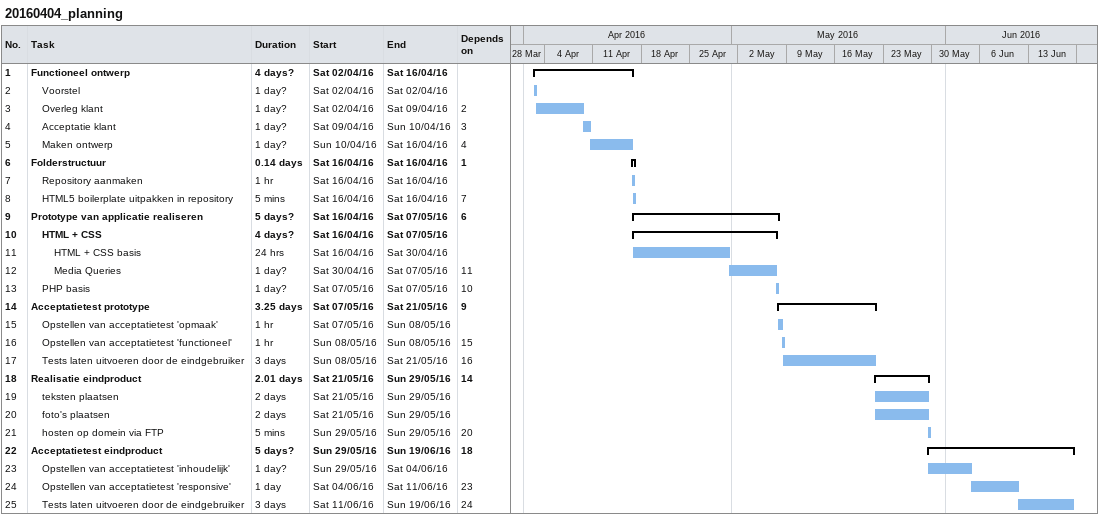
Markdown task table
20160404_planning

| ID | Level | Task | Duration | Start | Finish | Predecessors |
|---|---|---|---|---|---|---|
| 1 | 1 | **Functioneel ontwerp** | 4d? | 2016-04-02 | 2016-04-16 |  |
| 2 | 2 | Voorstel | 1d? | 2016-04-02 | 2016-04-02 |  |
| 3 | 2 | Overleg klant | 1d? | 2016-04-02 | 2016-04-09 | 2 |
| 4 | 2 | Acceptatie klant | 1d? | 2016-04-09 | 2016-04-10 | 3 |
| 5 | 2 | Maken ontwerp | 1d? | 2016-04-10 | 2016-04-16 | 4 |
| 6 | 1 | **Folderstructuur** | 0.14d | 2016-04-16 | 2016-04-16 | 1 |
| 7 | 2 | Repository aanmaken | 1h | 2016-04-16 | 2016-04-16 |  |
| 8 | 2 | HTML5 boilerplate uitpakken in repository | 5min | 2016-04-16 | 2016-04-16 | 7 |
| 9 | 1 | **Prototype van applicatie realiseren** | 5d? | 2016-04-16 | 2016-05-07 | 6 |
| 10 | 2 | **HTML + CSS** | 4d? | 2016-04-16 | 2016-05-07 |  |
| 11 | 3 | HTML + CSS basis | 24h | 2016-04-16 | 2016-04-30 |  |
| 12 | 3 | Media Queries | 1d? | 2016-04-30 | 2016-05-07 | 11 |
| 13 | 2 | PHP basis | 1d? | 2016-05-07 | 2016-05-07 | 10 |
| 14 | 1 | **Acceptatietest prototype** | 3.25d | 2016-05-07 | 2016-05-21 | 9 |
| 15 | 2 | Opstellen van acceptatietest 'opmaak' | 1h | 2016-05-07 | 2016-05-08 |  |
| 16 | 2 | Opstellen van acceptatietest 'functioneel' | 1h | 2016-05-08 | 2016-05-08 | 15 |
| 17 | 2 | Tests laten uitvoeren door de eindgebruiker | 3d | 2016-05-08 | 2016-05-21 | 16 |
| 18 | 1 | **Realisatie eindproduct** | 2.01d | 2016-05-21 | 2016-05-29 | 14 |
| 19 | 2 | teksten plaatsen | 2d | 2016-05-21 | 2016-05-29 |  |
| 20 | 2 | foto's plaatsen | 2d | 2016-05-21 | 2016-05-29 |  |
| 21 | 2 | hosten op domein via FTP | 5min | 2016-05-29 | 2016-05-29 | 20 |
| 22 | 1 | **Acceptatietest eindproduct** | 5d? | 2016-05-29 | 2016-06-19 | 18 |
| 23 | 2 | Opstellen van acceptatietest 'inhoudelijk' | 1d? | 2016-05-29 | 2016-06-04 |  |
| 24 | 2 | Opstellen van acceptatietest 'responsive' | 1d | 2016-06-04 | 2016-06-11 | 23 |
| 25 | 2 | Tests laten uitvoeren door de eindgebruiker | 3d | 2016-06-11 | 2016-06-19 | 24 |
